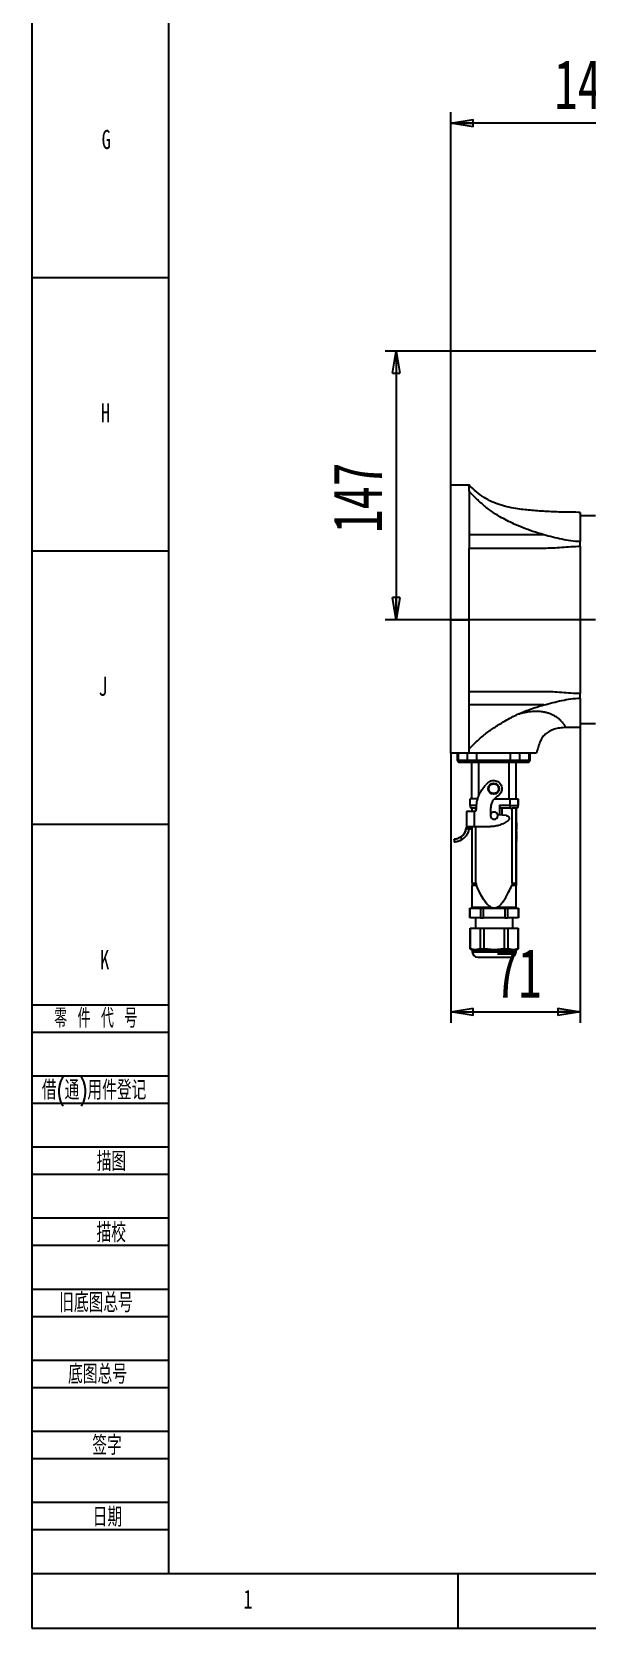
# Model space of a CAD drawing. Header units: millimetres. Extents: x 0 to 841, y 0 to 594.
# Drawn here: x 0 to 101.6, y 0 to 291.9 of the extents above; entities that cross this region are included whole.
import ezdxf

# ---------------------------------------------------------------- set-up
doc = ezdxf.new("R2010")
doc.units = ezdxf.units.MM
doc.layers.add('10', color=7, linetype='Continuous')
doc.layers.add('5', color=7, linetype='Continuous')
doc.styles.add('SLDTEXTSTYLE0', font='TXT', dxfattribs={"width": 0.7, "bigfont": 'bigfont'})
doc.styles.add('SLDTEXTSTYLE2', font='TXT', dxfattribs={"width": 0.614286, "bigfont": 'bigfont'})
doc.styles.add('SLDTEXTSTYLE4', font='TXT', dxfattribs={"width": 0.7})
doc.dimstyles.new('SLDDIMSTYLE0', dxfattribs={"dimtxt": 9, "dimasz": 4.08, "dimexe": 0, "dimexo": 0.0625, "dimgap": 2.25, "dimtad": 2, "dimlfac": 3, "dimrnd": 1e-09, "dimzin": 12, "dimdsep": 46, "dimtxsty": 'SLDTEXTSTYLE4', "dimblk1": 'CLOSED', "dimblk2": 'CLOSED', "dimsah": 1, "dimcen": 0.09, "dimadec": 0, "dimazin": 3, "dimtfac": 1, "dimtofl": 0, "dimtmove": 0, "dimatfit": 3, "dimldrblk": 'CLOSED', "dimfxl": 0, "dimfrac": 2, "dimtolj": 1, "dimtzin": 12, "dimarcsym": 0})

# ---------------------------------------------------------------- blocks, each defined once
blk = doc.blocks.new('_Closed')
at = {"color": 0, "linetype": 'ByBlock', "lineweight": -2}
for p, q in [((-1, 0.166667), (0, 0)), ((-1, 0.166667), (-1, -0.166667)), ((0, 0), (-1, -0.166667)), ((0, 0), (-1, 0))]:
    blk.add_line(p, q, dxfattribs=at)
blk = doc.blocks.new('_D_3')
at = {"layer": '10'}
for p, q in [((126.82, 233.55), (64.65, 233.55)), ((66.65, 233.55), (66.65, 184.38)), ((103.15, 184.38), (64.65, 184.38))]:
    blk.add_line(p, q, dxfattribs=at)
at = {"layer": '10', "xscale": 4.08, "yscale": 4.08}
for p, rotation in [((66.65, 233.55, 0), 89.9999999941293), ((66.65, 184.38, 0), 269.9999999941293)]:
    blk.add_blockref('_Closed', p, dxfattribs=dict(at, rotation=rotation))
at = {"layer": '10', "insert": (55.05, 200.27), "char_height": 9, "attachment_point": 1, "rotation": 90, "style": 'SLDTEXTSTYLE4'}
blk.add_mtext('147', dxfattribs=at)
blk = doc.blocks.new('_D_4')
at = {"layer": '10'}
for p, q in [((76.65, 209.05), (76.65, 277.21)), ((125.48, 275.21), (76.65, 275.21)), ((125.48, 260.71), (125.48, 277.21))]:
    blk.add_line(p, q, dxfattribs=at)
at = {"layer": '10', "xscale": 4.08, "yscale": 4.08}
for p, rotation in [((76.65, 275.21, 0), 179.9999999501266), ((125.48, 275.21, 0), 359.9999999501266)]:
    blk.add_blockref('_Closed', p, dxfattribs=dict(at, rotation=rotation))
at = {"layer": '10', "insert": (95.58, 286.82), "char_height": 9, "attachment_point": 1, "rotation": 360, "style": 'SLDTEXTSTYLE4'}
blk.add_mtext('147', dxfattribs=at)
blk = doc.blocks.new('_D_10')
at = {"layer": '10'}
for p, q in [((100.32, 165.38), (100.32, 110.68)), ((76.65, 160.01), (76.65, 110.68)), ((76.65, 112.68), (100.32, 112.68))]:
    blk.add_line(p, q, dxfattribs=at)
at = {"layer": '10', "xscale": 4.08, "yscale": 4.08, "rotation": 180.0000000000002}
blk.add_blockref('_Closed', (76.65, 112.68, 0), dxfattribs=at)
at = {"layer": '10', "xscale": 4.08, "yscale": 4.08}
blk.add_blockref('_Closed', (100.32, 112.68, 0), dxfattribs=at)
at = {"layer": '10', "insert": (84.71, 124.28), "char_height": 9, "attachment_point": 1, "style": 'SLDTEXTSTYLE4'}
blk.add_mtext('71', dxfattribs=at)

msp = doc.modelspace()

# ---------------------------------------------------------------- linework, layer by layer
at = {"color": 7, "linetype": 'Continuous', "lineweight": 25}
for p, q in [((79.985, 209.0477), (76.6502, 209.0477)), ((103.1502, 203.3789), (100.3169, 203.3789)), ((93.6617, 199.9353), (79.9836, 199.9353)), ((100.3169, 197.8584), (100.3169, 198.6996)), ((76.6502, 184.3789), (79.9852, 184.3789)), ((100.3169, 170.0583), (100.3169, 170.8994)), ((93.6617, 168.8226), (79.9836, 168.8226)), ((103.1502, 165.3789), (100.3169, 165.3789)), ((79.9836, 160.0123), (76.6502, 160.0123)), ((77.8245, 160.0123), (77.8245, 158.7456)), ((78.0478, 158.7456), (78.0478, 160.0123)), ((78.0478, 158.7456), (79.6836, 158.7456)), ((78.3141, 158.3456), (78.3942, 158.3456)), ((78.3942, 158.3456), (80.03, 158.3456)), ((79.6836, 158.7456), (79.6836, 160.0123)), ((79.6836, 158.7456), (81.4157, 158.7456)), ((80.4579, 158.3456), (80.4579, 151.6789)), ((81.4157, 158.7456), (81.4157, 160.0123)), ((81.4157, 158.7456), (87.5667, 158.7456)), ((81.4157, 158.3456), (81.4157, 158.7456)), ((81.4157, 158.3456), (87.5667, 158.3456)), ((87.2579, 158.3456), (87.2579, 151.6789)), ((87.5667, 158.7456), (87.5667, 160.0123)), ((87.5667, 158.7456), (89.2987, 158.7456)), ((87.5667, 158.3456), (87.5667, 158.7456)), ((88.5245, 158.3456), (88.5245, 151.6789)), ((88.9523, 158.3456), (90.5882, 158.3456)), ((89.2987, 158.7456), (89.2987, 160.0123)), ((89.2987, 158.7456), (90.9346, 158.7456)), ((90.5882, 158.3456), (90.6929, 158.3456)), ((90.9346, 160.0123), (90.9346, 158.7456)), ((91.1579, 158.7456), (91.1579, 160.0123)), ((83.4305, 154.5729), (83.0819, 154.2243)), ((79.4912, 149.3456), (79.4912, 146.5789)), ((80.1612, 150.4123), (80.1612, 151.6789)), ((81.6612, 151.6789), (80.1612, 151.6789)), ((81.2552, 149.9375), (80.5778, 149.9375)), ((80.5779, 149.3456), (80.5779, 149.9375)), ((80.9912, 146.5789), (80.9912, 149.3456)), ((81.2552, 149.4856), (81.2552, 149.9375)), ((81.2552, 149.9375), (81.3245, 149.9344)), ((81.3245, 149.6789), (81.3245, 149.9816)), ((83.9912, 148.8956), (83.9912, 149.9533)), ((84.599, 149.2453), (84.599, 149.2453)), ((84.6453, 151.6789), (87.4945, 151.6789)), ((87.4945, 150.4123), (85.5779, 150.4123)), ((85.5779, 150.4123), (85.5779, 148.6888)), ((85.9945, 149.9193), (85.9945, 148.6524)), ((87.4945, 149.9193), (85.9945, 149.9193)), ((87.4945, 150.4123), (87.4945, 151.6789)), ((87.4945, 151.6789), (88.9945, 151.6789)), ((87.4945, 149.9193), (87.4945, 150.4123)), ((87.4945, 150.4123), (88.9945, 150.4123)), ((87.4945, 149.9193), (87.9005, 149.9375)), ((87.9005, 136.2388), (87.9005, 149.9375)), ((88.5779, 149.9375), (87.9005, 149.9375)), ((88.5779, 149.9375), (88.5779, 149.9193)), ((88.5779, 149.9375), (88.5779, 136.2388)), ((88.5779, 145.6593), (88.5779, 149.9375)), ((88.5779, 149.9193), (88.5779, 149.9193)), ((88.9945, 150.4123), (88.9945, 151.6789)), ((88.9945, 151.6789), (88.9945, 150.4123)), ((88.9945, 151.6789), (88.9945, 151.6789)), ((79.4673, 146.2456), (79.9715, 146.2456)), ((80.3042, 146.1615), (80.3042, 146.5789)), ((80.418, 146.1138), (80.5376, 146.2349)), ((80.5376, 146.2349), (80.418, 146.1138)), ((80.5376, 146.2233), (80.5779, 146.2636)), ((80.5376, 146.2349), (80.5376, 146.2233)), ((80.5779, 136.2388), (80.5779, 146.5789)), ((80.9912, 146.5789), (83.882, 146.5789)), ((81.2552, 136.2388), (81.2552, 146.5789)), ((86.8681, 148.576), (85.2296, 148.7193)), ((88.6779, 147.2456), (88.5779, 147.2456)), ((88.5779, 146.799), (88.5779, 147.2456)), ((88.5779, 146.047), (88.5779, 146.799)), ((88.5779, 146.799), (88.6779, 146.799)), ((88.5779, 146.047), (88.5779, 146.6206)), ((88.5779, 146.047), (88.6779, 146.047)), ((88.6779, 146.047), (88.6779, 146.799)), ((88.6779, 146.799), (88.6779, 146.047)), ((77.2393, 144.247), (77.2393, 144.247)), ((77.2393, 144.247), (77.2567, 143.7473)), ((78.5776, 144.127), (78.5572, 144.7118)), ((88.6779, 145.8727), (88.5779, 145.8727)), ((88.5779, 145.6593), (88.5779, 145.8727)), ((88.5779, 145.5914), (88.5779, 145.8602)), ((88.5779, 145.2977), (88.5779, 145.8602)), ((88.5779, 145.3367), (88.5779, 145.8602)), ((88.5779, 145.3102), (88.5779, 145.8602)), ((88.5779, 145.5664), (88.5779, 145.8602)), ((88.5779, 145.712), (88.5779, 145.8602)), ((88.5779, 145.5914), (88.5779, 145.8602)), ((88.5779, 145.2977), (88.5779, 145.8212)), ((88.5779, 145.5664), (88.5779, 145.6593)), ((88.5779, 145.6593), (88.6779, 145.6593)), ((88.5779, 145.2852), (88.5779, 145.5664)), ((88.5779, 145.4986), (88.5779, 145.5664)), ((88.5779, 145.5664), (88.6779, 145.5664)), ((88.5779, 145.3102), (88.5779, 145.4986)), ((88.5779, 145.4986), (88.6779, 145.4986)), ((88.5779, 145.2852), (88.5779, 145.461)), ((88.5779, 145.4609), (88.6779, 145.4609)), ((88.5779, 145.2852), (88.5779, 145.3102)), ((88.5779, 145.2977), (88.5779, 145.3102)), ((88.5779, 144.2248), (88.5779, 145.2977)), ((88.5779, 145.2852), (88.6779, 145.2852)), ((88.5779, 145.2852), (88.6779, 145.2852)), ((88.5779, 145.2852), (88.6779, 145.2852)), ((88.5779, 144.3589), (88.5779, 145.1109)), ((88.6779, 145.1109), (88.5779, 145.1109)), ((88.5779, 144.5373), (88.5779, 145.1108)), ((88.5779, 144.1664), (88.5779, 144.3589)), ((88.5779, 144.3589), (88.6779, 144.3589)), ((88.6779, 144.2373), (88.5779, 144.2373)), ((88.5779, 144.0623), (88.5779, 144.2373)), ((88.5779, 143.8873), (88.5779, 144.0623)), ((88.5779, 143.8873), (88.6779, 143.8873)), ((88.5779, 136.2389), (88.5779, 143.8873)), ((88.6779, 145.6593), (88.6779, 145.8727)), ((88.6779, 145.6592), (88.6779, 145.8477)), ((88.6779, 145.6593), (88.6779, 145.5914)), ((88.6779, 145.5664), (88.6779, 145.6593)), ((88.6779, 145.6593), (88.6779, 145.4987)), ((88.6779, 145.4986), (88.6779, 145.6592)), ((88.6779, 145.5914), (88.6779, 145.5664)), ((88.6779, 145.4987), (88.6779, 145.2861)), ((88.6779, 145.4986), (88.6779, 145.3112)), ((88.6779, 145.4609), (88.6779, 145.461)), ((88.6779, 145.2852), (88.6779, 145.2852)), ((88.6779, 144.3589), (88.6779, 145.1109)), ((88.6779, 145.1108), (88.6779, 144.3589)), ((88.6779, 144.3589), (88.6779, 144.2373)), ((88.6779, 144.2373), (88.6779, 144.3589)), ((88.6779, 144.0623), (88.6779, 144.2373)), ((88.6779, 144.0623), (88.6779, 144.2206)), ((88.6779, 144.0623), (88.6779, 143.8873)), ((88.6779, 144.0623), (88.6779, 143.9039)), ((80.5778, 136.2388), (81.2552, 136.2388)), ((81.3506, 135.794), (80.5778, 135.794)), ((88.5779, 135.794), (87.8051, 135.794)), ((87.9005, 136.2388), (88.5779, 136.2388)), ((80.1279, 131.6789), (80.1279, 129.8789)), ((80.1279, 131.6789), (80.1387, 131.6789)), ((80.1387, 129.8789), (80.1387, 131.6789)), ((80.1387, 131.6789), (82.0887, 131.6789)), ((82.0887, 131.6789), (82.0887, 129.8789)), ((82.0887, 131.6789), (82.6279, 131.6789)), ((82.6279, 129.8789), (82.6279, 131.6789)), ((82.6279, 131.6789), (86.5279, 131.6789)), ((84.5705, 131.7374), (84.5779, 131.7373)), ((84.5779, 131.7373), (84.5876, 131.7374)), ((86.5279, 131.6789), (86.5279, 129.8789)), ((86.5279, 131.6789), (87.067, 131.6789)), ((87.067, 129.8789), (87.067, 131.6789)), ((87.067, 131.6789), (89.017, 131.6789)), ((88.5779, 131.7721), (88.5779, 131.8011)), ((89.017, 131.6789), (89.017, 129.8789)), ((89.017, 131.6789), (89.0279, 131.6789)), ((89.0279, 129.8789), (89.0279, 131.6789)), ((80.1279, 129.8789), (80.1387, 129.8789)), ((82.0887, 129.8789), (80.1387, 129.8789)), ((81.1779, 129.8789), (81.1779, 128.0123)), ((82.0887, 129.8789), (82.6279, 129.8789)), ((86.5279, 129.8789), (82.6279, 129.8789)), ((89.017, 129.8789), (87.067, 129.8789)), ((87.9779, 128.0123), (87.9779, 129.8789)), ((89.017, 129.8789), (89.0279, 129.8789)), ((80.1779, 128.0123), (80.1779, 124.1988)), ((80.1779, 128.0123), (80.1972, 128.0123)), ((80.1972, 124.1988), (80.1972, 128.0123)), ((80.1972, 128.0123), (82.0303, 128.0123)), ((82.0303, 128.0123), (82.0303, 124.1988)), ((82.0303, 128.0123), (82.7448, 128.0123)), ((82.7448, 128.0123), (86.4109, 128.0123)), ((82.7448, 124.1988), (82.7448, 128.0123)), ((86.4109, 128.0123), (86.4109, 124.1988)), ((86.4109, 128.0123), (87.1254, 128.0123)), ((87.1254, 124.1988), (87.1254, 128.0123)), ((87.1254, 128.0123), (88.9585, 128.0123)), ((88.9585, 128.0123), (88.9585, 124.1988)), ((88.9585, 128.0123), (88.9779, 128.0123)), ((88.9779, 124.1988), (88.9779, 128.0123)), ((80.1779, 124.1988), (80.5779, 124.0123)), ((80.1779, 124.1988), (80.1972, 124.1988)), ((81.1137, 124.0123), (80.1972, 124.1988)), ((80.5779, 124.0123), (80.5779, 123.6789)), ((80.5779, 124.0123), (81.1137, 124.0123)), ((82.0303, 124.1988), (81.1137, 124.0123)), ((81.1137, 124.0123), (84.5779, 124.0123)), ((82.0303, 124.1988), (82.7448, 124.1988)), ((84.5779, 124.0123), (82.7448, 124.1988)), ((86.4109, 124.1988), (84.5779, 124.0123)), ((84.5779, 124.0123), (88.042, 124.0123)), ((86.4109, 124.1988), (87.1254, 124.1988)), ((88.042, 124.0123), (87.1254, 124.1988)), ((88.9585, 124.1988), (88.042, 124.0123)), ((88.042, 124.0123), (88.5779, 124.0123)), ((88.5779, 124.0123), (88.9779, 124.1988)), ((88.5779, 123.6789), (88.5779, 124.0123)), ((88.9585, 124.1988), (88.9779, 124.1988))]:
    msp.add_line(p, q, dxfattribs=at)
at = {"color": 8, "linetype": 'Continuous', "lineweight": 25}
for p, q in [((77.8245, 158.7456), (78.0478, 158.7456)), ((81.7245, 158.3456), (81.7245, 152.0908)), ((90.9346, 158.7456), (91.1579, 158.7456)), ((80.5779, 123.6789), (84.5779, 123.6789)), ((84.5779, 123.6789), (88.5779, 123.6789))]:
    msp.add_line(p, q, dxfattribs=at)
at = {"color": 8, "linetype": 'Continuous', "lineweight": 25, "flags": 128}
for points in [[(81.3609, 150.4123), (81.0872, 150.4123), (80.8278, 150.4123), (80.6005, 150.4123), (80.414, 150.4123), (80.2754, 150.4123), (80.19, 150.4123), (80.1612, 150.4123)], [(80.418, 146.5739), (80.418, 146.414), (80.418, 146.2152), (80.418, 146.1138)]]:
    msp.add_lwpolyline(points, dxfattribs=at)
at = {"color": 7, "linetype": 'Continuous', "lineweight": 25, "flags": 128}
for points in [[(88.6779, 146.799), (88.6779, 146.9918), (88.6779, 147.132), (88.6779, 147.217), (88.6779, 147.2456), (88.6779, 147.217), (88.6779, 147.132), (88.6779, 146.9918), (88.6779, 146.799)], [(88.6779, 146.047), (88.6779, 146.2927), (88.6779, 146.4732), (88.6779, 146.5835), (88.6779, 146.6206), (88.6779, 146.5835), (88.6779, 146.4732), (88.6779, 146.2927), (88.6779, 146.047)], [(88.6779, 145.1108), (88.6779, 144.8651), (88.6779, 144.6847), (88.6779, 144.5744), (88.6779, 144.5373), (88.6779, 144.5744), (88.6779, 144.6847), (88.6779, 144.8652), (88.6779, 145.1109)], [(86.5279, 129.8789), (86.5976, 129.8789), (86.6666, 129.8789), (86.7351, 129.8789), (86.8029, 129.8789), (86.8699, 129.8789), (86.9363, 129.8789), (87.002, 129.8789), (87.067, 129.8789)]]:
    msp.add_lwpolyline(points, dxfattribs=at)
at = {"color": 7, "linetype": 'Continuous', "lineweight": 25}
msp.add_circle((84.4912, 153.5123), 1, dxfattribs=at)
for centre, radius, start, end in [((78.2245, 158.7456), 0.4, 180, 270), ((78.4231, 158.7206), 0.3761, 176.188739, 265.59805), ((80.0589, 158.7206), 0.3761, 176.188739, 265.59805), ((88.9235, 158.7206), 0.3761, 274.40195, 3.811261), ((90.5593, 158.7206), 0.3761, 274.40195, 3.811261), ((90.7579, 158.7456), 0.4, 270, 0), ((80.6612, 150.4123), 0.5, 180.000003, 260.405932), ((84.5779, 148.5789), 0.6667, 359.999998, 179.999998), ((84.5779, 148.5789), 0.6667, 12.154716, 88.185823), ((88.4945, 150.4123), 0.5, 279.594068, 359.999998), ((88.4945, 150.4123), 0.5, 279.594068, 359.999998), ((84.5779, 148.5789), 0.6667, 179.999998, 359.999998), ((81.5779, 123.6789), 1, 180, 270), ((87.5779, 123.6789), 1, 270, 360)]:
    msp.add_arc(centre, radius, start, end, dxfattribs=at)
for points, knots in [([(76.6502, 184.3789), (76.6502, 185.3621), (76.6502, 187.3268), (76.6502, 190.2684), (76.6502, 193.1946), (76.6502, 195.7324), (76.6502, 197.8721), (76.6502, 199.6259), (76.6502, 201.315), (76.6502, 202.8932), (76.6502, 204.3374), (76.6502, 205.5684), (76.6502, 206.5827), (76.6502, 207.3825), (76.6502, 207.9937), (76.6502, 208.4368), (76.6502, 208.7928), (76.6502, 209.0002), (76.6502, 209.0558), (76.6502, 209.0443), (76.6502, 209.045), (76.6502, 209.0453)], [0, 0, 0, 0, 0.06719389, 0.13428323, 0.20102725, 0.26752339, 0.30947102, 0.35180403, 0.3942613, 0.43643609, 0.47825846, 0.52262675, 0.56739901, 0.61243224, 0.65719799, 0.70154762, 0.74579855, 0.81558267, 0.88587661, 0.95651437, 1, 1, 1, 1]), ([(79.9836, 207.943), (79.9837, 208.1535), (79.9839, 208.5742), (79.9843, 208.8774), (79.9846, 209.0239), (79.9849, 209.0523), (79.9851, 209.0478), (79.9852, 209.0456)], [0, 0, 0, 0, 0.19885746, 0.39754428, 0.59729427, 0.7982748, 1, 1, 1, 1]), ([(79.9836, 207.9431), (79.9836, 207.8172), (79.9836, 207.5655), (79.9836, 207.0914), (79.9836, 206.438), (79.9836, 205.5438), (79.9836, 204.4466), (79.9836, 203.3524), (79.9836, 202.3027), (79.9836, 200.9773), (79.9836, 199.3797), (79.9836, 198.138), (79.9836, 197.5186)], [0, 0, 0, 0, 0.08403831, 0.16799208, 0.25095033, 0.37961061, 0.49992585, 0.57940092, 0.66213788, 0.74898686, 0.87479232, 1, 1, 1, 1]), ([(93.6617, 199.9353), (92.9845, 200.138), (91.7033, 200.5214), (89.9089, 201.1925), (88.3218, 201.8618), (86.9153, 202.5404), (85.6795, 203.2137), (84.321, 204.0495), (82.8738, 205.1046), (81.356, 206.4712), (80.4439, 207.4495), (79.9836, 207.9431)], [0, 0, 0, 0, 0.13184371, 0.24942476, 0.35718439, 0.45310361, 0.54063366, 0.61961368, 0.75055796, 0.87412285, 1, 1, 1, 1]), ([(100.3169, 204.0456), (99.2666, 204.0521), (97.2465, 204.0646), (94.3173, 204.181), (91.573, 204.3686), (89.2422, 204.6078), (87.2913, 204.9524), (85.69, 205.3755), (84.1513, 205.9649), (82.683, 206.7648), (81.2818, 207.7986), (80.4271, 208.6206), (79.9852, 209.0456)], [0, 0, 0, 0, 0.14607994, 0.28093653, 0.40764026, 0.5286368, 0.60659726, 0.68295117, 0.75865063, 0.83519462, 0.9147902, 1, 1, 1, 1]), ([(100.3169, 204.0456), (100.3169, 204.0156), (100.3169, 203.9556), (100.3169, 203.4722), (100.3169, 202.7105), (100.3169, 201.6484), (100.3169, 200.3309), (100.3169, 199.2432), (100.3169, 198.6996)], [0, 0, 0, 0, 0.166687896, 0.333293007, 0.49999826, 0.666582055, 0.833382702, 1, 1, 1, 1]), ([(100.3169, 198.6996), (99.7486, 198.7269), (98.6121, 198.7816), (96.9457, 199.1073), (95.2961, 199.4897), (94.2068, 199.7867), (93.6617, 199.9353)], [0, 0, 0, 0, 0.25090618, 0.50172214, 0.75064145, 1, 1, 1, 1]), ([(79.9852, 184.3789), (79.9851, 185.2653), (79.9849, 187.037), (79.9846, 189.691), (79.9843, 192.3322), (79.9839, 194.9582), (79.9837, 196.6649), (79.9836, 197.5186)], [0, 0, 0, 0, 0.2009983, 0.40180364, 0.60174287, 0.80079399, 1, 1, 1, 1]), ([(79.9836, 197.5186), (80.2606, 197.5186), (80.8108, 197.5186), (81.6663, 197.5186), (82.5609, 197.5186), (83.5258, 197.5186), (84.6305, 197.5186), (85.9379, 197.5186), (87.4896, 197.5186), (89.2909, 197.5186), (91.3635, 197.5186), (92.8635, 197.5186), (93.6622, 197.5186)], [0, 0, 0, 0, 0.07606392, 0.15107676, 0.22489316, 0.3004757, 0.38104753, 0.47618622, 0.58549628, 0.70771755, 0.84437553, 1, 1, 1, 1]), ([(93.6622, 197.5186), (94.2083, 197.5271), (95.2993, 197.544), (96.9498, 197.6548), (98.6151, 197.8073), (99.7496, 197.8414), (100.3169, 197.8584)], [0, 0, 0, 0, 0.24983454, 0.49911445, 0.74953131, 1, 1, 1, 1]), ([(100.3169, 197.8584), (100.3169, 197.2373), (100.3169, 195.9944), (100.3169, 193.8894), (100.3169, 191.6488), (100.3169, 189.29), (100.3169, 186.8542), (100.3169, 185.2042), (100.3169, 184.3789)], [0, 0, 0, 0, 0.1666118, 0.33340694, 0.50000172, 0.66669607, 0.83330118, 1, 1, 1, 1]), ([(76.6502, 160.0123), (76.6502, 160.104), (76.6502, 160.2875), (76.6502, 160.7556), (76.6502, 161.4015), (76.6502, 162.2612), (76.6502, 163.3554), (76.6502, 164.7136), (76.6502, 166.3266), (76.6502, 168.1131), (76.6502, 170.2764), (76.6502, 172.8037), (76.6502, 175.6683), (76.6502, 178.5601), (76.6502, 181.4665), (76.6502, 183.4076), (76.6502, 184.3789)], [0, 0, 0, 0, 0.06221418, 0.12454853, 0.18748792, 0.2507835, 0.31364347, 0.37483921, 0.43618157, 0.49811929, 0.56029437, 0.64818852, 0.73563213, 0.82341402, 0.91164166, 1, 1, 1, 1]), ([(79.9836, 171.2393), (79.9837, 172.093), (79.9839, 173.7997), (79.9843, 176.4257), (79.9846, 179.0668), (79.9849, 181.7208), (79.9851, 183.4926), (79.9852, 184.3789)], [0, 0, 0, 0, 0.19920601, 0.39825713, 0.59819636, 0.7990017, 1, 1, 1, 1]), ([(100.3169, 184.3789), (99.2666, 184.3789), (97.2465, 184.3789), (94.3173, 184.3789), (91.573, 184.3789), (89.2422, 184.3789), (87.2913, 184.3789), (85.69, 184.3789), (84.1513, 184.3789), (82.683, 184.3789), (81.2818, 184.3789), (80.4271, 184.3789), (79.9852, 184.3789)], [0, 0, 0, 0, 0.14607994, 0.28093653, 0.40764026, 0.5286368, 0.60659726, 0.68295117, 0.75865063, 0.83519462, 0.9147902, 1, 1, 1, 1]), ([(100.3169, 184.3789), (100.3169, 183.5538), (100.3169, 181.9038), (100.3169, 179.468), (100.3169, 177.1092), (100.3169, 174.8686), (100.3169, 172.7635), (100.3169, 171.5206), (100.3169, 170.8994)], [0, 0, 0, 0, 0.1666879, 0.33329301, 0.49999826, 0.66658206, 0.8333827, 1, 1, 1, 1]), ([(79.9836, 160.8149), (79.9836, 161.0073), (79.9836, 161.3933), (79.9836, 162.1178), (79.9836, 162.8835), (79.9836, 163.6359), (79.9836, 164.6102), (79.9836, 165.9188), (79.9836, 167.5834), (79.9836, 169.3782), (79.9836, 170.6199), (79.9836, 171.2393)], [0, 0, 0, 0, 0.12510878, 0.25090554, 0.3377926, 0.42055119, 0.50002932, 0.62035653, 0.74897298, 0.87478515, 1, 1, 1, 1]), ([(93.6622, 171.2393), (92.859, 171.2393), (91.3534, 171.2393), (89.276, 171.2393), (87.4755, 171.2393), (85.9268, 171.2393), (84.3907, 171.2393), (82.8739, 171.2393), (81.3559, 171.2393), (80.4438, 171.2393), (79.9836, 171.2393)], [0, 0, 0, 0, 0.15651982, 0.29340564, 0.41556743, 0.52465155, 0.61955234, 0.75057181, 0.87416229, 1, 1, 1, 1]), ([(93.6617, 168.8226), (94.2079, 168.9715), (95.299, 169.269), (96.9496, 169.6514), (98.6149, 169.9766), (99.7495, 170.0311), (100.3169, 170.0583)], [0, 0, 0, 0, 0.24983457, 0.49911457, 0.74953137, 1, 1, 1, 1]), ([(100.3169, 170.8994), (99.7486, 170.9166), (98.6122, 170.9508), (96.9459, 171.1034), (95.2964, 171.214), (94.2073, 171.2308), (93.6622, 171.2393)], [0, 0, 0, 0, 0.25090628, 0.50172232, 0.75064152, 1, 1, 1, 1]), ([(100.3169, 170.0583), (100.3169, 169.5148), (100.3169, 168.4271), (100.3169, 167.1095), (100.3169, 166.0474), (100.3169, 165.2857), (100.3169, 164.8024), (100.3169, 164.7423), (100.3169, 164.7123)], [0, 0, 0, 0, 0.1666118, 0.33340694, 0.50000172, 0.66669607, 0.83330118, 1, 1, 1, 1]), ([(79.9836, 160.8149), (80.485, 161.3091), (81.4757, 162.2856), (83.0579, 163.6267), (84.7721, 164.8326), (86.703, 166.0101), (88.1084, 166.7319), (88.867, 167.1216)], [0, 0, 0, 0, 0.1928404, 0.38097255, 0.56735697, 0.76643445, 1, 1, 1, 1]), ([(88.867, 167.1216), (89.2249, 167.272), (89.9505, 167.5769), (91.1262, 168.0167), (92.3635, 168.4448), (93.2373, 168.6991), (93.6617, 168.8226)], [0, 0, 0, 0, 0.228730041, 0.463760404, 0.739591075, 1, 1, 1, 1]), ([(88.867, 167.1216), (89.3004, 167.2474), (90.1309, 167.4885), (91.3302, 167.6708), (92.4355, 167.7205), (93.3458, 167.6432), (94.0871, 167.4913), (94.6725, 167.3109), (95.1328, 167.1189), (95.4915, 166.9354), (95.7726, 166.7699), (96.0341, 166.5945), (96.3601, 166.3476), (96.6998, 166.038), (97.0013, 165.713), (97.1878, 165.4694), (97.3094, 165.2928), (97.4011, 165.1555), (97.4705, 165.0329), (97.5138, 164.9659), (97.535, 164.933)], [0, 0, 0, 0, 0.09175873, 0.17587565, 0.25204247, 0.32945745, 0.38221661, 0.4345513, 0.48655527, 0.51975083, 0.55380209, 0.58884364, 0.6250051, 0.70032275, 0.77420865, 0.83542998, 0.87594464, 0.91665108, 0.95909779, 1, 1, 1, 1]), ([(97.6502, 164.6856), (97.2863, 164.6711), (96.5787, 164.6428), (95.5712, 164.4056), (94.6756, 164.0281), (93.9186, 163.4995), (93.3381, 162.8082), (92.928, 161.9794), (92.608, 161.0351), (92.4174, 160.3655), (92.3169, 160.0123)], [0, 0, 0, 0, 0.138925316, 0.270062609, 0.393012331, 0.508431506, 0.61936368, 0.734008195, 0.859684568, 1, 1, 1, 1]), ([(97.535, 164.933), (97.5717, 164.8613), (97.6453, 164.7172), (97.6486, 164.6961), (97.6502, 164.6856)], [0, 0, 0, 0, 0.49781508, 1, 1, 1, 1]), ([(100.3169, 164.7123), (99.8642, 164.7112), (98.9752, 164.7092), (98.0864, 164.6934), (97.6502, 164.6856)], [0, 0, 0, 0, 0.5092555, 1, 1, 1, 1]), ([(79.9836, 160.0123), (79.9836, 160.117), (79.9836, 160.3042), (79.9836, 160.6587), (79.9836, 160.8149)], [0, 0, 0, 0, 0.55935648, 1, 1, 1, 1]), ([(92.3169, 160.0123), (92.309, 160.0123), (92.2941, 160.0123), (92.1349, 160.0123), (91.8625, 160.0123), (91.4876, 160.0123), (91.0456, 160.0123), (90.4829, 160.0123), (89.8003, 160.0123), (88.9977, 160.0123), (88.074, 160.0123), (87.0259, 160.0123), (85.9424, 160.0123), (84.8414, 160.0123), (83.7414, 160.0123), (82.5697, 160.0123), (81.3092, 160.0123), (80.4398, 160.0123), (79.9836, 160.0123)], [0, 0, 0, 0, 0.09470892, 0.18008173, 0.25650167, 0.30884207, 0.35768281, 0.4046065, 0.45171537, 0.50103065, 0.55425977, 0.61272411, 0.67739278, 0.73346192, 0.79366177, 0.85768803, 0.92531956, 1, 1, 1, 1]), ([(80.03, 158.3456), (80.1075, 158.3456), (80.2652, 158.3456), (80.6073, 158.3456), (80.999, 158.3456), (81.2784, 158.3456), (81.4157, 158.3456)], [0, 0, 0, 0, 0.2456669, 0.5, 0.7543331, 1, 1, 1, 1]), ([(87.5667, 158.3456), (87.704, 158.3456), (87.9834, 158.3456), (88.375, 158.3456), (88.7171, 158.3456), (88.8748, 158.3456), (88.9523, 158.3456)], [0, 0, 0, 0, 0.2456669, 0.5, 0.7543331, 1, 1, 1, 1]), ([(85.9945, 149.9193), (85.9417, 149.9326), (85.8408, 149.958), (85.7101, 150.0609), (85.6282, 150.1818), (85.584, 150.3031), (85.58, 150.3743), (85.5779, 150.4123)], [0, 0, 0, 0, 0.27109412, 0.51819465, 0.74589606, 0.86426195, 1, 1, 1, 1]), ([(79.4912, 146.5789), (79.4912, 146.5767), (79.4911, 146.5725), (79.4907, 146.5392), (79.4899, 146.491), (79.4865, 146.4299), (79.4807, 146.3524), (79.4726, 146.2879), (79.4673, 146.2456)], [0, 0, 0, 0, 0.169196738, 0.309023466, 0.499769213, 0.630158761, 0.757114627, 1, 1, 1, 1]), ([(79.9912, 146.5789), (79.9912, 146.5738), (79.9913, 146.5637), (79.9901, 146.4862), (79.9851, 146.376), (79.976, 146.2891), (79.9715, 146.2456)], [0, 0, 0, 0, 0.251505448, 0.500578993, 0.749913106, 1, 1, 1, 1]), ([(80.3042, 146.5789), (80.3042, 146.5337), (80.3042, 146.3972), (80.3042, 146.2387), (80.3042, 146.1867), (80.3042, 146.1615)], [0, 0, 0, 0, 0.20370284, 0.6145231, 1, 1, 1, 1]), ([(80.3042, 146.1615), (80.3048, 146.1547), (80.3059, 146.141), (80.315, 146.1232), (80.3276, 146.109), (80.3434, 146.0991), (80.3619, 146.0935), (80.382, 146.0941), (80.4021, 146.1001), (80.4127, 146.1092), (80.418, 146.1138)], [0, 0, 0, 0, 0.12949482, 0.26003906, 0.37269217, 0.48785837, 0.61020835, 0.73548484, 0.86672984, 1, 1, 1, 1]), ([(78.5572, 144.7118), (78.4796, 144.6578), (78.3256, 144.5508), (78.086, 144.4334), (77.8545, 144.3489), (77.6524, 144.296), (77.4763, 144.2649), (77.3446, 144.2503), (77.256, 144.2467), (77.2449, 144.2469), (77.2393, 144.247)], [0, 0, 0, 0, 0.13028384, 0.25823702, 0.37651408, 0.50431574, 0.61648007, 0.74762133, 0.87188232, 1, 1, 1, 1]), ([(78.5776, 144.127), (78.4956, 144.0826), (78.3348, 143.9955), (78.0891, 143.8994), (77.8594, 143.8307), (77.6544, 143.7873), (77.4842, 143.7632), (77.3567, 143.7519), (77.2729, 143.7478), (77.2622, 143.7475), (77.2567, 143.7473)], [0, 0, 0, 0, 0.13021426, 0.25549645, 0.37960244, 0.50264753, 0.6251298, 0.74808397, 0.8726412, 1, 1, 1, 1]), ([(80.5779, 136.2388), (80.5779, 136.1583), (80.5779, 136.0054), (80.5779, 135.8619), (80.5779, 135.794)], [0, 0, 0, 0, 0.52632724, 1, 1, 1, 1]), ([(80.5779, 131.8011), (80.5779, 131.8464), (80.5779, 131.9468), (80.5779, 132.1789), (80.5779, 132.4912), (80.5779, 132.9695), (80.5779, 133.6633), (80.5779, 134.6388), (80.5779, 135.3815), (80.5779, 135.794)], [0, 0, 0, 0, 0.0590752, 0.13099982, 0.2203717, 0.32336418, 0.50081066, 0.7227591, 1, 1, 1, 1]), ([(81.2552, 136.2388), (81.2611, 136.1628), (81.2729, 136.0103), (81.3246, 135.8663), (81.3506, 135.794)], [0, 0, 0, 0, 0.497627895, 1, 1, 1, 1]), ([(84.0567, 131.8011), (83.9679, 131.8489), (83.7803, 131.9498), (83.5426, 132.1487), (83.3216, 132.3689), (83.1171, 132.6067), (82.6904, 133.1688), (82.0689, 134.2246), (81.6082, 135.231), (81.3506, 135.794)], [0, 0, 0, 0, 0.06158711, 0.1301892, 0.18878516, 0.25262773, 0.32210465, 0.6208325, 1, 1, 1, 1]), ([(85.0989, 131.8011), (85.1878, 131.849), (85.3766, 131.9507), (85.6543, 132.183), (85.9497, 132.4924), (86.3202, 132.9706), (86.7604, 133.6648), (87.2816, 134.6399), (87.6183, 135.3823), (87.8051, 135.794)], [0, 0, 0, 0, 0.06173717, 0.13102935, 0.22046737, 0.32345308, 0.50089531, 0.72319859, 1, 1, 1, 1]), ([(87.9005, 136.2388), (87.8946, 136.1629), (87.8828, 136.0103), (87.8311, 135.8663), (87.8051, 135.794)], [0, 0, 0, 0, 0.49771303, 1, 1, 1, 1]), ([(88.5778, 131.8011), (88.5778, 131.8492), (88.5778, 131.9507), (88.5778, 132.1509), (88.5778, 132.3723), (88.5779, 132.6113), (88.5779, 133.1737), (88.5779, 134.2281), (88.5779, 135.2324), (88.5779, 135.794)], [0, 0, 0, 0, 0.06194737, 0.13093291, 0.18973098, 0.25379946, 0.32352629, 0.62171707, 1, 1, 1, 1]), ([(88.5779, 136.2389), (88.5779, 136.1636), (88.5779, 136.0105), (88.5779, 135.8666), (88.5779, 135.7934)], [0, 0, 0, 0, 0.49195641, 1, 1, 1, 1]), ([(88.5779, 136.2388), (88.5779, 136.1637), (88.5779, 136.0108), (88.5779, 135.8671), (88.5779, 135.794)], [0, 0, 0, 0, 0.49103197, 1, 1, 1, 1]), ([(84.0567, 131.8011), (83.6243, 131.8011), (82.7597, 131.8011), (81.6791, 131.8011), (80.8732, 131.8011), (80.6762, 131.8011), (80.5777, 131.8011)], [0, 0, 0, 0, 0.2500004, 0.50000053, 0.7500004, 1, 1, 1, 1]), ([(80.5779, 131.7476), (80.5779, 131.7439), (80.5779, 131.7327), (80.5779, 131.7735), (80.5779, 131.8009)], [0, 0, 0, 0, 0.330270009, 1, 1, 1, 1]), ([(80.7059, 131.679), (80.6875, 131.6804), (80.6506, 131.6833), (80.6194, 131.7031), (80.6038, 131.713)], [0, 0, 0, 0, 0.49999987, 1, 1, 1, 1]), ([(84.0565, 131.8015), (84.1118, 131.7857), (84.279, 131.7379), (84.4536, 131.7377), (84.5705, 131.7375)], [0, 0, 0, 0, 0.33067144, 1, 1, 1, 1]), ([(84.5705, 131.7375), (84.5705, 131.7286), (84.5705, 131.7109), (84.5706, 131.6931), (84.5706, 131.6816), (84.5707, 131.6799), (84.5707, 131.6791)], [0, 0, 0, 0, 0.25376146, 0.50750044, 0.75855217, 1, 1, 1, 1]), ([(84.5779, 131.7374), (84.5779, 131.7285), (84.5779, 131.7109), (84.5779, 131.6931), (84.5779, 131.6816), (84.5779, 131.6799), (84.5779, 131.6791)], [0, 0, 0, 0, 0.25374921, 0.5074743, 0.75851932, 1, 1, 1, 1]), ([(84.5873, 131.6791), (84.5873, 131.6799), (84.5874, 131.6817), (84.5875, 131.6932), (84.5875, 131.711), (84.5876, 131.7287), (84.5876, 131.7375)], [0, 0, 0, 0, 0.24151634, 0.49256501, 0.74627229, 1, 1, 1, 1]), ([(84.5876, 131.7375), (84.6994, 131.7378), (84.8731, 131.7383), (85.0397, 131.7848), (85.0991, 131.8014)], [0, 0, 0, 0, 0.643931697, 1, 1, 1, 1]), ([(88.5778, 131.8011), (88.4792, 131.8011), (88.2818, 131.8011), (87.4759, 131.8011), (86.3955, 131.8011), (85.5311, 131.8011), (85.0989, 131.8011)], [0, 0, 0, 0, 0.25000008, 0.50000011, 0.75000008, 1, 1, 1, 1]), ([(88.5779, 131.8014), (88.5779, 131.7848), (88.5779, 131.7344), (88.5779, 131.7527), (88.5779, 131.765)], [0, 0, 0, 0, 0.3278725, 1, 1, 1, 1]), ([(81.5779, 122.6789), (81.618, 122.6789), (81.6796, 122.6789), (82.0537, 122.6789), (82.4409, 122.6789), (82.9215, 122.6789), (83.6199, 122.6789), (84.2005, 122.6789), (84.5779, 122.6789)], [0, 0, 0, 0, 0.239456306, 0.368360302, 0.5, 0.631639698, 0.760543694, 1, 1, 1, 1]), ([(84.5779, 122.6789), (84.9552, 122.6789), (85.5358, 122.6789), (86.2342, 122.6789), (86.7148, 122.6789), (87.102, 122.6789), (87.4761, 122.6789), (87.5377, 122.6789), (87.5778, 122.6789)], [0, 0, 0, 0, 0.239456303, 0.368360301, 0.5, 0.631639699, 0.760543697, 1, 1, 1, 1])]:
    msp.add_open_spline(points, degree=3, knots=knots, dxfattribs=at)
for points in [[(83.4305, 154.5729), (83.5436, 154.6681), (83.7697, 154.8586), (84.1954, 155.0038), (84.6401, 155.0271), (85.0735, 154.9182), (85.457, 154.6887), (85.755, 154.3578), (85.9533, 153.954), (85.9786, 153.6595), (85.9912, 153.5123)], [(81.3245, 149.9816), (81.3467, 150.3745), (81.391, 151.1602), (81.7502, 152.2906), (82.2955, 153.3439), (82.8198, 153.9308), (83.0819, 154.2243)], [(83.5912, 153.5123), (83.6047, 153.6301), (83.6318, 153.8657), (83.8399, 154.1652), (84.1374, 154.3654), (84.4912, 154.4357), (84.845, 154.3654), (85.1425, 154.1652), (85.3506, 153.8657), (85.3777, 153.6301), (85.3912, 153.5123)], [(85.3912, 153.5123), (85.3777, 153.3945), (85.3506, 153.1589), (85.1425, 152.8593), (84.845, 152.6591), (84.4912, 152.5888), (84.1374, 152.6591), (83.8399, 152.8593), (83.6318, 153.1589), (83.6047, 153.3945), (83.5912, 153.5123)], [(83.9912, 149.9533), (84.008, 150.1809), (84.0416, 150.6363), (84.3108, 151.2722), (84.714, 151.8327), (85.0854, 152.0983), (85.2712, 152.231)], [(85.9912, 153.5123), (85.9817, 153.3842), (85.9628, 153.1281), (85.8114, 152.7704), (85.5846, 152.4551), (85.3757, 152.3057), (85.2712, 152.231)], [(80.9912, 149.3456), (80.7946, 149.3456), (80.4015, 149.3456), (79.9057, 149.3456), (79.5588, 149.3456), (79.5137, 149.3456), (79.4912, 149.3456)], [(80.9912, 149.3456), (81.0349, 149.3506), (81.1222, 149.3606), (81.2324, 149.4377), (81.3095, 149.5479), (81.3195, 149.6353), (81.3245, 149.6789)], [(87.2579, 151.6789), (87.4238, 151.6789), (87.7558, 151.6789), (88.1745, 151.6789), (88.4674, 151.6789), (88.5055, 151.6789), (88.5245, 151.6789)], [(78.5572, 144.7118), (78.6741, 144.8102), (78.908, 145.0069), (79.1758, 145.3817), (79.3763, 145.7963), (79.437, 146.0958), (79.4673, 146.2456)], [(79.4673, 146.2456), (79.437, 146.0958), (79.3763, 145.7963), (79.1758, 145.3817), (78.908, 145.0069), (78.6741, 144.8102), (78.5572, 144.7118)], [(79.9715, 146.2456), (79.9312, 146.0296), (79.8505, 145.5977), (79.5434, 145.0094), (79.1248, 144.4946), (78.76, 144.2495), (78.5776, 144.127)], [(79.4912, 146.5789), (79.5137, 146.5789), (79.5588, 146.5789), (79.9057, 146.5789), (80.4015, 146.5789), (80.7946, 146.5789), (80.9912, 146.5789)], [(87.1289, 147.6812), (86.8897, 147.5149), (86.4114, 147.1822), (85.6031, 146.8425), (84.755, 146.6199), (84.173, 146.5926), (83.882, 146.5789)], [(86.8681, 148.576), (86.9292, 148.5639), (87.0513, 148.5398), (87.2008, 148.4227), (87.3045, 148.2635), (87.3178, 148.1397), (87.3245, 148.0779)], [(87.3245, 148.0779), (87.322, 148.0397), (87.317, 147.9633), (87.2764, 147.855), (87.2152, 147.757), (87.1577, 147.7065), (87.1289, 147.6812)]]:
    msp.add_open_spline(points, degree=3, dxfattribs=at)
at = {"layer": '5', "color": 7}
for p, q in [((0, 594), (0, 0)), ((0, 114), (25, 114)), ((0, 109), (25, 109)), ((0, 101), (25, 101)), ((0, 96), (25, 96)), ((0, 88), (25, 88)), ((0, 83), (25, 83)), ((0, 75), (25, 75)), ((0, 70), (25, 70)), ((0, 62), (25, 62)), ((0, 57), (25, 57)), ((0, 49), (25, 49)), ((0, 44), (25, 44)), ((0, 36), (25, 36)), ((0, 31), (25, 31)), ((0, 23), (25, 23)), ((0, 18), (25, 18)), ((0, 0), (841, 0))]:
    msp.add_line(p, q, dxfattribs=at)
at = {"layer": '5', "color": 7, "lineweight": 25}
for p, q in [((25, 584), (25, 10)), ((0, 10), (831, 10))]:
    msp.add_line(p, q, dxfattribs=at)
at = {"layer": '5'}
for p, q in [((0, 247), (25, 247)), ((0, 197), (25, 197)), ((0, 147), (25, 147)), ((78, 0), (78, 10))]:
    msp.add_line(p, q, dxfattribs=at)

# ---------------------------------------------------------------- texts
at = {"layer": '10', "char_height": 3.5, "attachment_point": 2, "style": 'SLDTEXTSTYLE4'}
for s, insert in [('G', (13.5938, 273.9927)), ('H', (13.4844, 223.9927)), ('J', (13.0153, 173.9927)), ('K', (13.3203, 123.9927)), ('1', (39.5444, 7.0308))]:
    msp.add_mtext(s, dxfattribs=dict(at, insert=insert))
at = {"layer": '10', "color": 7, "char_height": 3.5}
for s, insert, attachment_point, style in [('零 件 代 号', (4.0785, 113.2945), 1, 'SLDTEXTSTYLE2'), ('借(通)用件登记', (1.8244, 100.1364), 1, 'SLDTEXTSTYLE0'), ('描图', (14.5494, 87.0906), 2, 'SLDTEXTSTYLE0'), ('描校', (14.5168, 74.0616), 2, 'SLDTEXTSTYLE0'), ('旧底图总号', (4.9851, 61.2661), 1, 'SLDTEXTSTYLE0'), ('底图总号', (6.6136, 48.1823), 1, 'SLDTEXTSTYLE0'), ('签字', (13.7482, 35.163), 2, 'SLDTEXTSTYLE0'), ('日期', (13.8254, 22.0511), 2, 'SLDTEXTSTYLE0')]:
    msp.add_mtext(s, dxfattribs=dict(at, insert=insert, attachment_point=attachment_point, style=style))

# ---------------------------------------------------------------- dimensions: what is measured, and where the dimension line sits
at = {"layer": '10'}
for base, p1, p2, angle, picture, middle in [((76.6502, 275.2139), (125.4839, 260.7123), (76.6502, 209.0477), 360, '_D_4', (101.5001, 275.2139)), ((66.6502, 184.3789), (126.8173, 233.5456), (103.1502, 184.3789), 90, '_D_3', (66.6502, 206.1861))]:
    dim = msp.add_linear_dim(base=base, p1=p1, p2=p2, angle=angle, dimstyle='SLDDIMSTYLE0', dxfattribs=at)
    dim.commit()
    dim.dimension.update_dxf_attribs({"geometry": picture, "text_midpoint": middle, "dimtype": 160})
dim = msp.add_linear_dim(base=(100.3169, 112.6785), p1=(76.6502, 160.0123), p2=(100.3169, 165.3789), dimstyle='SLDDIMSTYLE0', dxfattribs=at)
dim.commit()
dim.dimension.update_dxf_attribs({"geometry": '_D_10', "text_midpoint": (88.6489, 112.6785), "dimtype": 160})

doc.saveas('drawing.dxf')
